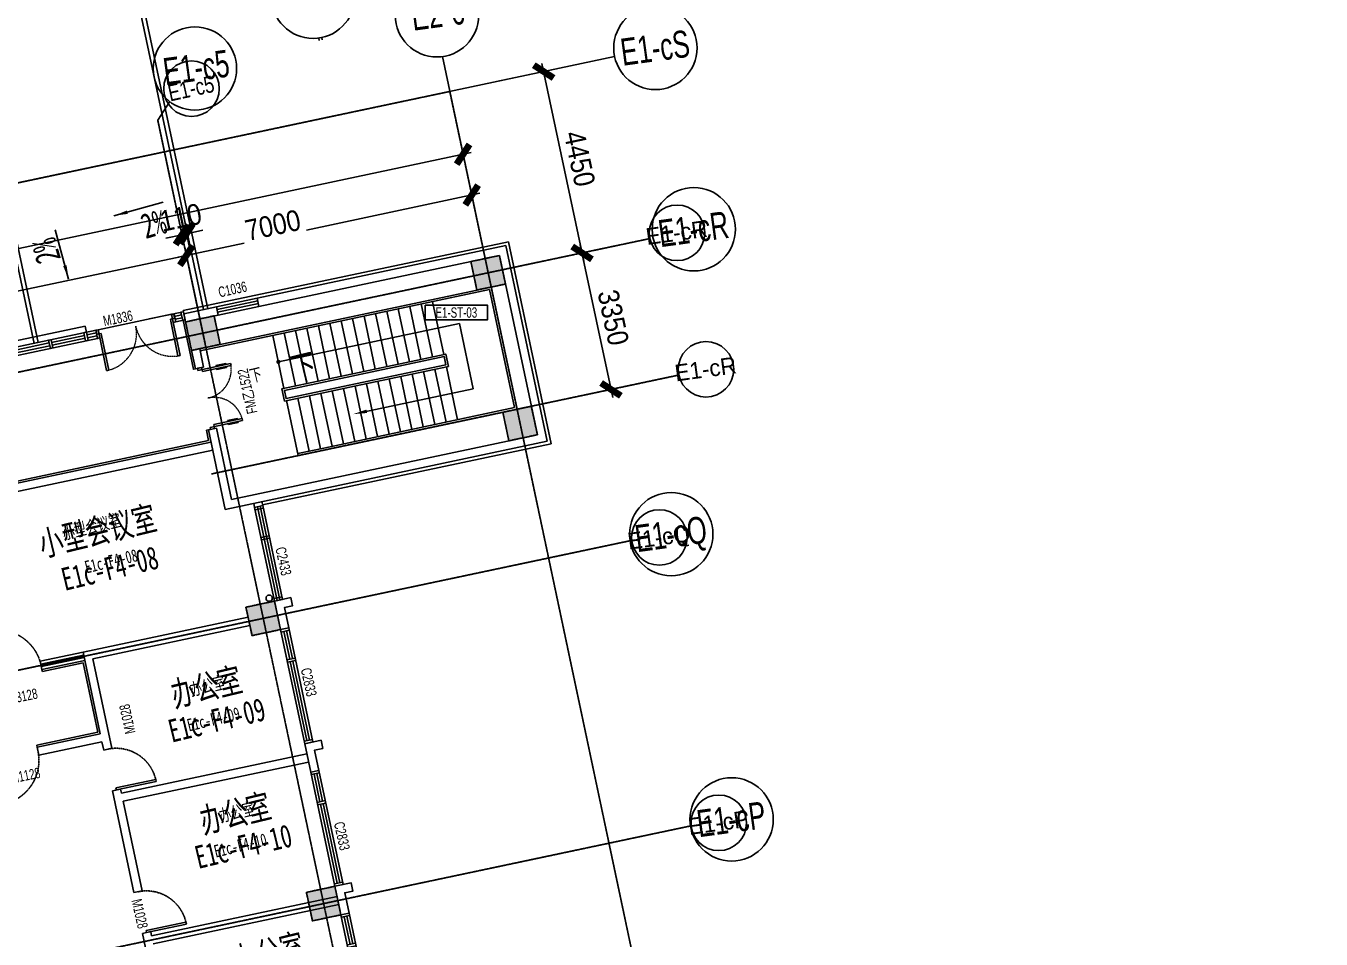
# Model space of a CAD drawing. Header units: millimetres. Extents: x 11669738 to 11859441, y -6222081 to -6069093.
# Drawn here: x 11700966 to 11732052, y -6136416 to -6114489 of the extents above; entities that cross this region are included whole.
import ezdxf
from ezdxf.enums import TextEntityAlignment as Align

# ---------------------------------------------------------------- set-up
doc = ezdxf.new("R2010")
doc.units = ezdxf.units.MM
for name, pattern in [('DASH', [0.35, 0.25, -0.1]), ('E-COLS-F4$0$HIDDEN', [0.375, 0.25, -0.125]), ('E-RG-1F$0$$0$DOTE', [2.42, 2, -0.2, 0.02, -0.2]), ('XRE2$0$HIDDEN', [0.375, 0.25, -0.125])]:
    doc.linetypes.add(name, pattern=pattern)
for name, color, linetype in [('A—墙体', 7, 'Continuous'), ('A—文字索引', 40, 'Continuous'), ('A—楼梯、电梯、栏杆', 50, 'Continuous'), ('A—轴线、尺寸', 1, 'Continuous'), ('A—门窗', 135, 'Continuous'), ('E-COLS-F4$0$0S-COLS-HATCH', 8, 'Continuous'), ('E-COLS-F4$0$0S-COLS-I', 90, 'E-COLS-F4$0$HIDDEN'), ('E1-RI-4F$0$A-ROOF-DRAN', 175, 'Continuous'), ('E1-RI-4F$0$A-SYMB-DOOR', 4, 'Continuous'), ('E1-RI-4F$0$A-SYMB-DOOR1', 4, 'Continuous'), ('E1-RV-4F$0$A-SYMB', 4, 'Continuous'), ('E1-RV-4F$0$A-SYMB-NUMB-T', 4, 'Continuous'), ('I—平面—文字', 40, 'Continuous'), ('I—平面—文字（放大1：100）', 40, 'XRE2$0$HIDDEN'), ('I—平面—装饰面层线', 192, 'Continuous'), ('I—平面—门', 22, 'Continuous'), ('轴线100', 1, 'Continuous')]:
    doc.layers.add(name, color=color, linetype=linetype)
doc.styles.add('ARIAL', font='SIMYOU.TTF', dxfattribs={"width": 0.9})
doc.styles.add('E1-RI-4F$0$ECADI-TXT', font='SIMYOU.TTF')
doc.styles.add('E1-RV-4F$0$ECADI-TXT', font='SIMYOU.TTF')
doc.styles.add('XD2008', font='simhei.ttf', dxfattribs={"width": 0.85})
doc.dimstyles.new('200', dxfattribs={"dimscale": 200, "dimtxt": 2.5, "dimasz": 2, "dimexe": 1, "dimexo": 1, "dimgap": 0.8, "dimtad": 1, "dimdec": 0, "dimdsep": 46, "dimtxsty": 'ARIAL', "dimblk1": 'ARCHTICK', "dimblk2": 'ARCHTICK', "dimsah": 1, "dimcen": -0.9, "dimdle": 1, "dimclrd": 256, "dimclre": 256, "dimclrt": 40, "dimaunit": 1, "dimadec": 0, "dimazin": 0, "dimtfac": 0.35, "dimtdec": 0, "dimtix": 1, "dimtmove": 2, "dimatfit": 3, "dimldrblk": 'ARCHTICK', "dimfxl": 0, "dimtvp": 0.8, "dimtolj": 1, "dimtzin": 0, "dimarcsym": 0})
doc.dimstyles.new('副本 100', dxfattribs={"dimscale": 100, "dimtxt": 2.5, "dimasz": 2, "dimexe": 1, "dimexo": 1, "dimgap": 0.8, "dimtad": 1, "dimdec": 0, "dimdsep": 46, "dimtxsty": 'ARIAL', "dimblk1": 'ARCHTICK', "dimblk2": 'ARCHTICK', "dimsah": 1, "dimcen": -0.9, "dimdle": 1, "dimclrd": 256, "dimclre": 256, "dimclrt": 40, "dimaunit": 1, "dimadec": 0, "dimazin": 0, "dimtfac": 0.35, "dimtdec": 0, "dimtix": 1, "dimtmove": 2, "dimatfit": 3, "dimldrblk": 'ARCHTICK', "dimfxl": 0, "dimtvp": 0.8, "dimtolj": 1, "dimtzin": 0, "dimarcsym": 0})

# ---------------------------------------------------------------- blocks, each defined once
blk = doc.blocks.new('E1-RI-4F$0$ECADI-TAG-DOOR')
blk = doc.blocks.new('E1-RI-4F$0$窗4')
at = {"layer": 'A—门窗'}
for p, q in [((10183925, -8423476), (10183925, -8420676)), ((10183925, -8420676), (10184125, -8420676)), ((10183925, -8420736), (10184125, -8420736)), ((10183992, -8421416), (10183992, -8420736)), ((10184058, -8421416), (10184058, -8420736)), ((10184125, -8423476), (10184125, -8420676)), ((10183925, -8421416), (10184125, -8421416)), ((10183925, -8421476), (10184125, -8421476)), ((10183992, -8423416), (10183992, -8421476)), ((10184058, -8423416), (10184058, -8421476)), ((10183925, -8423416), (10184125, -8423416)), ((10183925, -8423476), (10184125, -8423476))]:
    blk.add_line(p, q, dxfattribs=at)
blk = doc.blocks.new('E-COLS-F4')
at = {"layer": 'E-COLS-F4$0$0S-COLS-HATCH'}
for points in [[(11711646, -6120147), (11712331, -6120002), (11712476, -6120687), (11711791, -6120831)], [(11704798, -6121596), (11705483, -6121451), (11705628, -6122136), (11704943, -6122281)], [(11712413, -6123766), (11713097, -6123621), (11713242, -6124306), (11712558, -6124451)], [(11706248, -6128445), (11706933, -6128300), (11707078, -6128984), (11706393, -6129129)], [(11707698, -6135293), (11708382, -6135148), (11708527, -6135833), (11707843, -6135978)]]:
    blk.add_hatch(color=18, dxfattribs=at).paths.add_polyline_path(points)
at = {"layer": 'A—墙体'}
for points in [[(11711646, -6120147), (11712331, -6120002), (11712476, -6120687), (11711791, -6120831)], [(11704798, -6121596), (11705483, -6121451), (11705628, -6122136), (11704943, -6122281)], [(11712413, -6123766), (11713097, -6123621), (11713242, -6124306), (11712558, -6124451)], [(11706248, -6128445), (11706933, -6128300), (11707078, -6128984), (11706393, -6129129)], [(11707698, -6135293), (11708382, -6135148), (11708527, -6135833), (11707843, -6135978)]]:
    blk.add_lwpolyline(points, close=True, dxfattribs=at)
at = {"layer": 'E-COLS-F4$0$0S-COLS-I'}
for points in [[(11711646, -6120147), (11712331, -6120002), (11712476, -6120687), (11711791, -6120831)], [(11704798, -6121596), (11705483, -6121451), (11705628, -6122136), (11704943, -6122281)], [(11712413, -6123766), (11713097, -6123621), (11713242, -6124306), (11712558, -6124451)], [(11706248, -6128445), (11706933, -6128300), (11707078, -6128984), (11706393, -6129129)], [(11707698, -6135293), (11708382, -6135148), (11708527, -6135833), (11707843, -6135978)]]:
    blk.add_lwpolyline(points, close=True, dxfattribs=at)
blk = doc.blocks.new('E1-RV-4F$0$ECADI-TAG-CODE')
at = {"layer": 'E1-RV-4F$0$A-SYMB-NUMB-T', "color": 1}
blk.add_lwpolyline([(0, 3.5), (15, 3.5), (15, 0), (0, 0)], close=True, dxfattribs=at)
at = {"layer": 'E1-RV-4F$0$A-SYMB-NUMB-T', "style": 'E1-RV-4F$0$ECADI-TXT', "width": 0.7}
blk.add_attdef('CODE', text='', height=2.5, dxfattribs=at).set_placement((7.5, 1.75), align=Align.MIDDLE_CENTER)
blk = doc.blocks.new('_ArchTick')
at = {"color": 0, "linetype": 'ByBlock', "const_width": 0.4}
blk.add_lwpolyline([(-0.5, -0.5), (0.5, 0.5)], dxfattribs=at)
blk = doc.blocks.new('*D296')
at = {"layer": 'A—轴线、尺寸', "linetype": 'ByBlock', "lineweight": -2}
for p, q in [((11683871, -6123412), (11711655, -6117531)), ((11712510, -6122538), (11711418, -6117376)), ((11685117, -6128337), (11684025, -6123175))]:
    blk.add_line(p, q, dxfattribs=at)
at = {"layer": 'Defpoints', "color": 0, "linetype": 'ByBlock'}
for p in [(11711459, -6117572), (11712552, -6122734), (11685159, -6128533)]:
    blk.add_point(p, dxfattribs=at)
at = {"layer": 'A—轴线、尺寸', "linetype": 'ByBlock', "lineweight": -2, "yscale": 400, "zscale": 400}
for p, xscale, rotation in [((11711459, -6117572), 400.0000000000001, 11.95264847551483), ((11684066, -6123371), 400, 191.9526484755148)]:
    blk.add_blockref('_ArchTick', p, dxfattribs=dict(at, xscale=xscale, rotation=rotation))
at = {"layer": 'A—轴线、尺寸', "color": 40, "linetype": 'ByBlock', "insert": (11697678, -6120070), "char_height": 500, "attachment_point": 5, "rotation": 11.9526, "style": 'ARIAL'}
blk.add_mtext('\\A1;28000', dxfattribs=at)
blk = doc.blocks.new('*D174')
at = {"layer": 'A—轴线、尺寸', "linetype": 'ByBlock', "lineweight": -2}
for p, q in [((11684915, -6126163), (11678672, -6127485)), ((11678826, -6127248), (11697082, -6213487)), ((11703088, -6212011), (11696845, -6213332))]:
    blk.add_line(p, q, dxfattribs=at)
at = {"layer": 'Defpoints', "color": 0, "linetype": 'ByBlock'}
for p in [(11685111, -6126122), (11703284, -6211969), (11697041, -6213291)]:
    blk.add_point(p, dxfattribs=at)
at = {"layer": 'A—轴线、尺寸', "linetype": 'ByBlock', "lineweight": -2, "xscale": 400.0000000000001, "yscale": 400, "zscale": 400}
for p, rotation in [((11678867, -6127443), 101.9526484555738), ((11697041, -6213291), 281.9526484555738)]:
    blk.add_blockref('_ArchTick', p, dxfattribs=dict(at, rotation=rotation))
at = {"layer": 'A—轴线、尺寸', "color": 40, "linetype": 'ByBlock', "insert": (11688355, -6170282), "char_height": 500, "attachment_point": 5, "rotation": 281.9526, "style": 'ARIAL'}
blk.add_mtext('\\A1;87750', dxfattribs=at)
blk = doc.blocks.new('*D280')
at = {"layer": 'A—轴线、尺寸', "linetype": 'ByBlock', "lineweight": -2}
for p, q in [((11713352, -6115390), (11714356, -6120135)), ((11712257, -6115826), (11713589, -6115545)), ((11713179, -6120180), (11714511, -6119898))]:
    blk.add_line(p, q, dxfattribs=at)
at = {"layer": 'Defpoints', "color": 0, "linetype": 'ByBlock'}
for p in [(11712062, -6115868), (11714315, -6119940), (11712983, -6120221)]:
    blk.add_point(p, dxfattribs=at)
at = {"layer": 'A—轴线、尺寸', "linetype": 'ByBlock', "lineweight": -2, "yscale": 400, "zscale": 400}
for p, xscale, rotation in [((11713393, -6115586), 400, 101.9526484754648), ((11714315, -6119940), 399.9999999999999, 281.9526484754649)]:
    blk.add_blockref('_ArchTick', p, dxfattribs=dict(at, xscale=xscale, rotation=rotation))
at = {"layer": 'A—轴线、尺寸', "color": 40, "linetype": 'ByBlock', "insert": (11714255, -6117678), "char_height": 500, "attachment_point": 5, "rotation": 281.9526, "style": 'ARIAL'}
blk.add_mtext('\\A1;4450', dxfattribs=at)
blk = doc.blocks.new('*D284')
at = {"layer": 'A—轴线、尺寸', "linetype": 'ByBlock', "lineweight": -2}
for p, q in [((11705265, -6122112), (11704777, -6119805)), ((11694350, -6122216), (11705014, -6119959)), ((11694862, -6123671), (11694504, -6121979))]:
    blk.add_line(p, q, dxfattribs=at)
at = {"layer": 'Defpoints', "color": 0, "linetype": 'ByBlock'}
for p in [(11704818, -6120000), (11705307, -6122308), (11694904, -6123867)]:
    blk.add_point(p, dxfattribs=at)
at = {"layer": 'A—轴线、尺寸', "linetype": 'ByBlock', "lineweight": -2, "yscale": 400, "zscale": 400}
for p, xscale, rotation in [((11704818, -6120000), 400, 11.95264845949266), ((11694546, -6122175), 399.9999999999999, 191.9526484594927)]:
    blk.add_blockref('_ArchTick', p, dxfattribs=dict(at, xscale=xscale, rotation=rotation))
at = {"layer": 'A—轴线、尺寸', "color": 40, "linetype": 'ByBlock', "insert": (11699597, -6120686), "char_height": 500, "attachment_point": 5, "rotation": 11.9526, "style": 'ARIAL'}
blk.add_mtext('\\A1;10500', dxfattribs=at)
blk = doc.blocks.new('*D285')
at = {"layer": 'A—轴线、尺寸', "linetype": 'ByBlock', "lineweight": -2}
for p, q in [((11711862, -6118509), (11707698, -6119391)), ((11712014, -6120192), (11711625, -6118355)), ((11704622, -6120042), (11706203, -6119707)), ((11705182, -6121718), (11704777, -6119805))]:
    blk.add_line(p, q, dxfattribs=at)
at = {"layer": 'Defpoints', "color": 0, "linetype": 'ByBlock'}
for p in [(11711666, -6118550), (11712055, -6120387), (11705223, -6121913)]:
    blk.add_point(p, dxfattribs=at)
at = {"layer": 'A—轴线、尺寸', "linetype": 'ByBlock', "lineweight": -2, "yscale": 400, "zscale": 400}
for p, xscale, rotation in [((11711666, -6118550), 400, 11.95264845949266), ((11704818, -6120000), 399.9999999999999, 191.9526484594927)]:
    blk.add_blockref('_ArchTick', p, dxfattribs=dict(at, xscale=xscale, rotation=rotation))
at = {"layer": 'A—轴线、尺寸', "color": 40, "linetype": 'ByBlock', "insert": (11706893, -6119276), "char_height": 500, "attachment_point": 5, "rotation": 11.9526, "style": 'ARIAL'}
blk.add_mtext('\\A1;7000', dxfattribs=at)
blk = doc.blocks.new('*D287')
at = {"layer": 'A—轴线、尺寸', "linetype": 'ByBlock', "lineweight": -2}
for p, q in [((11704713, -6119502), (11704321, -6119585)), ((11704782, -6119832), (11704671, -6119306)), ((11704713, -6119502), (11704820, -6119479)), ((11704890, -6119809), (11704779, -6119284)), ((11704820, -6119479), (11705212, -6119396))]:
    blk.add_line(p, q, dxfattribs=at)
at = {"layer": 'Defpoints', "color": 0, "linetype": 'ByBlock'}
for p in [(11704820, -6119479), (11704824, -6120028), (11704931, -6120005)]:
    blk.add_point(p, dxfattribs=at)
at = {"layer": 'A—轴线、尺寸', "linetype": 'ByBlock', "lineweight": -2, "yscale": 400, "zscale": 400}
for p, xscale, rotation in [((11704713, -6119502), 400, 11.95264845949263), ((11704820, -6119479), 399.9999999999999, 191.9526484594927)]:
    blk.add_blockref('_ArchTick', p, dxfattribs=dict(at, xscale=xscale, rotation=rotation))
at = {"layer": 'A—轴线、尺寸', "color": 40, "linetype": 'ByBlock', "insert": (11704681, -6119090), "char_height": 500, "attachment_point": 5, "rotation": 11.9526, "style": 'ARIAL'}
blk.add_mtext('\\A1;110', dxfattribs=at)
blk = doc.blocks.new('*D169')
at = {"layer": 'A—轴线、尺寸', "linetype": 'ByBlock', "lineweight": -2}
for p, q in [((11714273, -6119744), (11715050, -6123413)), ((11713179, -6120180), (11714511, -6119898)), ((11713873, -6123457), (11715204, -6123175))]:
    blk.add_line(p, q, dxfattribs=at)
at = {"layer": 'Defpoints', "color": 0, "linetype": 'ByBlock'}
for p in [(11712983, -6120221), (11715009, -6123217), (11713677, -6123499)]:
    blk.add_point(p, dxfattribs=at)
at = {"layer": 'A—轴线、尺寸', "linetype": 'ByBlock', "lineweight": -2, "xscale": 399.9999999999999, "yscale": 400, "zscale": 400}
for p, rotation in [((11714315, -6119940), 101.9526484754591), ((11715009, -6123217), 281.9526484754592)]:
    blk.add_blockref('_ArchTick', p, dxfattribs=dict(at, rotation=rotation))
at = {"layer": 'A—轴线、尺寸', "color": 40, "linetype": 'ByBlock', "insert": (11715063, -6121493), "char_height": 500, "attachment_point": 5, "rotation": 281.9526, "style": 'ARIAL'}
blk.add_mtext('\\A1;3350', dxfattribs=at)
blk = doc.blocks.new('*D170')
at = {"layer": 'A—轴线、尺寸', "linetype": 'ByBlock', "lineweight": -2}
blk.add_line((11680262, -6112194), (11675664, -6112827), dxfattribs=at)
blk.add_arc((11710508, -6108023), 34973, 187.8508, 191.9526, dxfattribs=at)
at = {"layer": 'Defpoints', "color": 0, "linetype": 'ByBlock'}
for p in [(11707696, -6108411), (11706163, -6108943), (11680460, -6112166), (11675986, -6113625), (11674819, -6115578)]:
    blk.add_point(p, dxfattribs=at)
at = {"layer": 'A—轴线、尺寸', "linetype": 'ByBlock', "lineweight": -2, "yscale": 400, "zscale": 400}
for p, xscale, rotation in [((11675863, -6112800), 400.0000000000001, 97.85083486028405), ((11676293, -6115266), 400, 281.9526484755137)]:
    blk.add_blockref('_ArchTick', p, dxfattribs=dict(at, xscale=xscale, rotation=rotation))
at = {"layer": 'A—轴线、尺寸', "color": 40, "linetype": 'ByBlock', "insert": (11676460, -6113966), "char_height": 500, "attachment_point": 5, "rotation": 279.9017, "style": 'ARIAL'}
blk.add_mtext('\\A1;4°', dxfattribs=at)
blk = doc.blocks.new('*D342')
at = {"layer": 'Defpoints', "color": 0, "linetype": 'ByBlock'}
for p in [(11707141, -6108525), (11705607, -6109057), (11679691, -6112277), (11676979, -6113464), (11675012, -6115533)]:
    blk.add_point(p, dxfattribs=at)
at = {"layer": '轴线100', "linetype": 'ByBlock', "lineweight": -2}
blk.add_line((11679592, -6112290), (11676761, -6112677), dxfattribs=at)
blk.add_arc((11709907, -6108146), 33355, 187.7833, 191.9526, dxfattribs=at)
at = {"layer": '轴线100', "linetype": 'ByBlock', "lineweight": -2, "xscale": 200, "yscale": 200, "zscale": 200}
for p, rotation in [((11676860, -6112664), 97.78334124777794), ((11677276, -6115054), 281.9526484755114)]:
    blk.add_blockref('_ArchTick', p, dxfattribs=dict(at, rotation=rotation))
at = {"layer": '轴线100', "color": 40, "linetype": 'ByBlock', "insert": (11677248, -6113828), "char_height": 250, "attachment_point": 5, "rotation": 279.868, "style": 'ARIAL'}
blk.add_mtext('\\A1;4°', dxfattribs=at)
blk = doc.blocks.new('*D348')
at = {"layer": 'Defpoints', "color": 0, "linetype": 'ByBlock'}
for p in [(11685111, -6126122), (11703284, -6211969), (11696925, -6213316)]:
    blk.add_point(p, dxfattribs=at)
at = {"layer": '轴线100', "linetype": 'ByBlock', "lineweight": -2}
for p, q in [((11685013, -6126143), (11678654, -6127489)), ((11678731, -6127370), (11696946, -6213413)), ((11703186, -6211990), (11696827, -6213336))]:
    blk.add_line(p, q, dxfattribs=at)
at = {"layer": '轴线100', "linetype": 'ByBlock', "lineweight": -2, "xscale": 200, "yscale": 200, "zscale": 200}
for p, rotation in [((11678751, -6127468), 101.9526484590923), ((11696925, -6213316), 281.9526484590923)]:
    blk.add_blockref('_ArchTick', p, dxfattribs=dict(at, rotation=rotation))
at = {"layer": '轴线100', "color": 40, "linetype": 'ByBlock', "insert": (11688063, -6170344), "char_height": 300, "attachment_point": 5, "rotation": 281.9526, "style": 'ARIAL'}
blk.add_mtext('\\A1;87750', dxfattribs=at)

msp = doc.modelspace()

# ---------------------------------------------------------------- linework, layer by layer
for p, q in [((11705183.6, -6122690.4), (11705085.7, -6122711)), ((11705493.4, -6124158), (11705395.6, -6124178.7))]:
    msp.add_line(p, q)
at = {"layer": 'A—墙体'}
for p, q in [((11712485.5, -6119764.6), (11706517.7, -6121027.9)), ((11712485.5, -6119764.6), (11706517.7, -6121027.9)), ((11713479.6, -6124460.5), (11712485.5, -6119764.6)), ((11713479.6, -6124460.5), (11712485.5, -6119764.6)), ((11712331.2, -6120001.7), (11706559.1, -6121223.6)), ((11712331.2, -6120001.7), (11706559.1, -6121223.6)), ((11713242.5, -6124306.3), (11712331.2, -6120001.7)), ((11713242.5, -6124306.3), (11712331.2, -6120001.7)), ((11706517.7, -6121027.9), (11706559.1, -6121223.6)), ((11706517.7, -6121027.9), (11706559.1, -6121223.6)), ((11705539.4, -6121235), (11704756.7, -6121400.7)), ((11705539.4, -6121235), (11704756.7, -6121400.7)), ((11705539.4, -6121235), (11705580.8, -6121430.7)), ((11705539.4, -6121235), (11705580.8, -6121430.7)), ((11704798.2, -6121596.4), (11704756.7, -6121400.7)), ((11704798.2, -6121596.4), (11704756.7, -6121400.7)), ((11705580.8, -6121430.7), (11704798.2, -6121596.4)), ((11705580.8, -6121430.7), (11704798.2, -6121596.4)), ((11705138.4, -6122239.9), (11705231.6, -6122680.1)), ((11705138.4, -6122239.9), (11705231.6, -6122680.1)), ((11705542.3, -6124147.6), (11705904.7, -6125859.7)), ((11705542.3, -6124147.6), (11705904.7, -6125859.7)), ((11713242.5, -6124306.3), (11705904.7, -6125859.7)), ((11713242.5, -6124306.3), (11705904.7, -6125859.7)), ((11698169.7, -6126015), (11705408.3, -6124482.6)), ((11698406.7, -6126169.2), (11705449.8, -6124678.2)), ((11706456.6, -6126049.7), (11706435.8, -6125951.7)), ((11706456.6, -6126049.7), (11706652.2, -6126008.3)), ((11706652.2, -6126008.3), (11706631.5, -6125910.3)), ((11706932.9, -6128299.8), (11707128.6, -6128258.4)), ((11706299.7, -6128689.2), (11702337, -6129528.1)), ((11706341.1, -6128884.9), (11702574.1, -6129682.3)), ((11702337, -6129528.1), (11702751.2, -6131484.7)), ((11702574.1, -6129682.3), (11702926.1, -6131345.4)), ((11701235.4, -6131805.6), (11702751.2, -6131484.7)), ((11703029.7, -6131834.6), (11702926.1, -6131345.4)), ((11701235.4, -6131805.6), (11701276.8, -6132001.3)), ((11701276.8, -6132001.3), (11702792.6, -6131680.4)), ((11702792.6, -6131680.4), (11702834, -6131876)), ((11703029.7, -6131834.6), (11702834, -6131876)), ((11707709.5, -6131968.3), (11703257.5, -6132910.8)), ((11707750.9, -6132164), (11703298.9, -6133106.4)), ((11703236.8, -6132812.9), (11703041.1, -6132854.3)), ((11703041.1, -6132854.3), (11703558.9, -6135300.1)), ((11703257.5, -6132910.8), (11703236.8, -6132812.9)), ((11703754.6, -6135258.7), (11703298.9, -6133106.4)), ((11703754.6, -6135258.7), (11703558.9, -6135300.1)), ((11708434.3, -6135392.4), (11703982.4, -6136334.9)), ((11708475.8, -6135588.1), (11704023.8, -6136530.5)), ((11703766, -6136278.5), (11703961.7, -6136237)), ((11703766, -6136278.5), (11704283.8, -6138724.3)), ((11703982.4, -6136334.9), (11703961.7, -6136237))]:
    msp.add_line(p, q, dxfattribs=at)
for points in [[(11704943.1, -6122281.2), (11705036.3, -6122721.5), (11705231.6, -6122680.1)], [(11704943.1, -6122281.2), (11705036.3, -6122721.5), (11705231.6, -6122680.1)], [(11705542.3, -6124147.6), (11705346.7, -6124189), (11705750.3, -6126096.8), (11713479.6, -6124460.5)], [(11705542.3, -6124147.6), (11705346.7, -6124189), (11705750.3, -6126096.8), (11713479.6, -6124460.5)], [(11706932.9, -6128299.8), (11707324.2, -6128217), (11707365.6, -6128412.6), (11707170, -6128454), (11707273.5, -6128943.2), (11707077.9, -6128984.6), (11706932.9, -6128299.8)], [(11707657.8, -6131723.9), (11708049.1, -6131641.1), (11708090.5, -6131836.7), (11707894.8, -6131878.2), (11707998.4, -6132367.3), (11707802.7, -6132408.7), (11707657.8, -6131723.9)], [(11708382.6, -6135148), (11708773.9, -6135065.2), (11708815.4, -6135260.9), (11708619.7, -6135302.3), (11708723.2, -6135791.4), (11708527.6, -6135832.9), (11708382.6, -6135148)]]:
    msp.add_lwpolyline(points, dxfattribs=at)
at = {"layer": 'A—楼梯、电梯、栏杆', "color": 2}
for p, q in [((11702623.2, -6108981.2), (11705231.1, -6121300.2)), ((11702723.6, -6108967.5), (11705329.9, -6121279.4)), ((11701160.8, -6122110.8), (11698500.6, -6109544.7)), ((11701258.6, -6122090.1), (11698600, -6109531.1)), ((11712133.8, -6120759), (11712755.1, -6123694)), ((11707501.7, -6124806.1), (11713097.5, -6123621.5))]:
    msp.add_line(p, q, dxfattribs=at)
at = {"layer": 'A—楼梯、电梯、栏杆'}
for p, q in [((11705138.4, -6122239.9), (11712476.2, -6120686.5)), ((11705148.8, -6122288.8), (11712095.2, -6120818.3)), ((11712095.2, -6120818.3), (11712695.8, -6123655.4)), ((11712133.8, -6120759), (11712755.1, -6123694)), ((11709899.2, -6122611.9), (11709630, -6121340.1)), ((11710173.2, -6122554), (11709903.9, -6121282.1)), ((11710447.1, -6122496), (11710177.9, -6121224.2)), ((11710721, -6122438), (11710451.8, -6121166.2)), ((11710995, -6122380), (11710725.7, -6121108.2)), ((11708529.6, -6122901.9), (11708260.4, -6121630.1)), ((11708803.5, -6122843.9), (11708534.3, -6121572.1)), ((11709077.4, -6122785.9), (11708808.2, -6121514.1)), ((11709351.4, -6122727.9), (11709082.1, -6121456.1)), ((11709625.3, -6122669.9), (11709356.1, -6121398.1)), ((11707159.9, -6123191.8), (11706890.7, -6121920)), ((11707433.9, -6123133.8), (11707164.6, -6121862)), ((11707707.8, -6123075.9), (11707438.6, -6121804)), ((11707981.7, -6123017.9), (11707712.5, -6121746.1)), ((11708255.7, -6122959.9), (11707986.4, -6121688.1)), ((11711005.3, -6122428.9), (11711046.7, -6122624.6)), ((11710230.6, -6124177.3), (11709961.4, -6122905.4)), ((11710504.5, -6124119.3), (11710235.3, -6122847.5)), ((11710778.5, -6124061.3), (11710509.2, -6122789.5)), ((11711052.4, -6124003.3), (11710783.2, -6122731.5)), ((11711326.3, -6123945.3), (11711057.1, -6122673.5)), ((11708861, -6124467.2), (11708591.7, -6123195.4)), ((11709134.9, -6124409.2), (11708865.6, -6123137.4)), ((11709408.8, -6124351.2), (11709139.6, -6123079.4)), ((11709682.7, -6124293.2), (11709413.5, -6123021.4)), ((11709956.7, -6124235.2), (11709687.4, -6122963.4)), ((11707170.3, -6123240.8), (11707211.7, -6123436.4)), ((11707501.7, -6124806.1), (11707222.1, -6123485.3)), ((11707765.2, -6124699.2), (11707496, -6123427.3)), ((11708039.2, -6124641.2), (11707769.9, -6123369.4)), ((11708313.1, -6124583.2), (11708043.9, -6123311.4)), ((11708587, -6124525.2), (11708317.8, -6123253.4)), ((11707501.7, -6124806.1), (11713097.5, -6123621.5)), ((11708113.5, -6124625.4), (11712695.8, -6123655.4)), ((11707491.3, -6124757.1), (11708113.5, -6124625.4))]:
    msp.add_line(p, q, dxfattribs=at)
at = {"layer": 'A—楼梯、电梯、栏杆', "color": 2, "extrusion": (-5.10153e-08, -7.72383e-08, -1)}
msp.add_line((11711369.1, -6121636.4, 0), (11707025.3, -6122555.9), dxfattribs=at)
at = {"layer": 'A—楼梯、电梯、栏杆', "color": 2, "extrusion": (-5.10153e-08, -7.72381e-08, -1)}
msp.add_line((11711369.1, -6121636.4, 0), (11711700.4, -6123201.7, 0), dxfattribs=at)
at = {"layer": 'A—楼梯、电梯、栏杆', "color": 2, "extrusion": (-3.83878e-08, -1.36888e-07, -1)}
msp.add_line((11709049.4, -6123762.9, 0), (11711700.4, -6123201.7, 0), dxfattribs=at)
at = {"layer": 'A—楼梯、电梯、栏杆', "color": 2, "extrusion": (-5.10153e-08, -7.72383e-08, -1), "const_width": 50, "elevation": -0.1}
msp.add_lwpolyline([(-11707049.8, -6122550.8, -1), (-11707000.9, -6122561.1, -1)], format="xyb", close=True, dxfattribs=at)
msp.add_lwpolyline([(-11707049.8, -6122550.8, -1), (-11707000.9, -6122561.1, -1)], format="xyb", close=True, dxfattribs=at)
at = {"layer": 'A—楼梯、电梯、栏杆'}
for points in [[(11708855.3, -6123139.6), (11707173.2, -6123495.7), (11707111, -6123202.2), (11711043.9, -6122369.6), (11711106, -6122663.1), (11708855.3, -6123139.6)], [(11708875, -6123084.3), (11707211.7, -6123436.4), (11707170.3, -6123240.8), (11711005.3, -6122428.9), (11711046.7, -6122624.6), (11708875, -6123084.3)]]:
    msp.add_lwpolyline(points, dxfattribs=at)
at = {"layer": 'A—楼梯、电梯、栏杆', "color": 2, "extrusion": (-6.18395e-22, 4.27679e-22, -1)}
msp.add_solid([(-11709139.2, -6123700.9, 0), (-11709156.6, -6123783.2, 0), (-11708818.5, -6123811.8, 0)], dxfattribs=at)
at = {"layer": 'A—轴线、尺寸', "linetype": 'ByBlock'}
for p, q in [((11707995.8, -6114780, 0), (11708003.9, -6114838.7, 0)), ((11708072, -6114766.6, 0), (11708080.1, -6114825.5, 0)), ((11715096.7, -6115225.4, 0), (11676659.8, -6123362.2, 0)), ((11722209.3, -6168354.2, 0), (11710962.7, -6115227, 0)), ((11705213.1, -6121866.3, 0), (11704131.2, -6116756.1, 0)), ((11715942.7, -6119594.9, 0), (11677576.4, -6127716.8, 0)), ((11714711.7, -6123279.7, 0), (11705417.7, -6125247.2, 0)), ((11715467.6, -6126850.6, 0), (11679018.1, -6134566.7, 0)), ((11716917.4, -6133698.8, 0), (11680459.9, -6141416.6, 0))]:
    msp.add_line(p, q, dxfattribs=at)
at = {"layer": 'A—轴线、尺寸', "linetype": 'ByBlock', "elevation": 0}
msp.add_lwpolyline([(11704423.3, -6118135.8), (11704131.2, -6116756.1), (11704416.9, -6116307.5)], dxfattribs=at)
at = {"layer": 'A—轴线、尺寸', "linetype": 'ByBlock'}
for centre in [(11707860.3, -6113789.2, 0), (11710831.8, -6114235.6, 0), (11716075, -6115018.3, 0), (11705022.5, -6115511.6, 0), (11716996.6, -6119371.8, 0), (11716455.2, -6126693.5, 0), (11717905, -6133541.8, 0)]:
    msp.add_circle(centre, 1000, dxfattribs=at)
at = {"layer": 'A—门窗'}
for p, q in [((11704740.1, -6121322.6), (11712547.1, -6119669.9)), ((11712547.1, -6119669.9), (11713574.3, -6124522.3)), ((11705539.4, -6121235), (11706517.7, -6121027.9)), ((11705539.4, -6121235), (11706517.7, -6121027.9)), ((11703923.9, -6121526), (11704746.1, -6121352)), ((11704787.5, -6121547.6), (11704746.1, -6121352)), ((11705553.2, -6121300.3), (11706531.5, -6121093.1)), ((11705553.2, -6121300.3), (11706531.5, -6121093.1)), ((11705567, -6121365.5), (11706545.3, -6121158.3)), ((11705567, -6121365.5), (11706545.3, -6121158.3)), ((11705580.8, -6121430.7), (11706559.1, -6121223.6)), ((11705580.8, -6121430.7), (11706559.1, -6121223.6)), ((11704535.1, -6121464.8), (11704701.4, -6121429.6)), ((11704548.9, -6121530), (11704715.2, -6121494.8)), ((11704562.7, -6121595.2), (11704787.5, -6121547.6)), ((11682752.2, -6125854.6), (11702386.8, -6121698.1)), ((11695354.6, -6123340.1), (11702651.9, -6121795.3)), ((11695396, -6123535.7), (11702684.3, -6121992.9)), ((11701584.3, -6122089.4), (11702373, -6121922.5)), ((11701598.1, -6122154.7), (11702386.8, -6121987.7)), ((11702418.8, -6121849.1), (11702386.8, -6121698.1)), ((11702431.7, -6121910), (11702656.7, -6121862.4)), ((11702445.5, -6121975.3), (11702670.5, -6121927.6)), ((11699834.3, -6122459.9), (11701525.6, -6122101.9)), ((11699848.1, -6122525.1), (11701539.4, -6122167.1)), ((11706648.6, -6125988.5), (11713574.3, -6124522.3)), ((11707063.3, -6128272.2), (11706587, -6126022.1)), ((11707128.6, -6128258.4), (11706652.2, -6126008.3)), ((11706932.9, -6128299.8), (11706456.6, -6126049.7)), ((11706469.4, -6126108.3), (11706665.1, -6126066.7)), ((11706998.1, -6128286), (11706521.8, -6126035.9)), ((11706610.6, -6126773.5), (11706806.3, -6126731.9)), ((11706623.1, -6126832.2), (11706818.7, -6126790.6)), ((11706920.8, -6128241), (11707116.5, -6128199.6)), ((11701310.1, -6129745.4), (11702337, -6129528.1)), ((11701351.6, -6129941.1), (11701310.1, -6129745.4)), ((11701324.6, -6129813.9), (11702351.5, -6129596.5)), ((11701337.1, -6129872.6), (11702363.9, -6129655.2)), ((11701351.6, -6129941.1), (11702378.4, -6129723.7))]:
    msp.add_line(p, q, dxfattribs=at)
at = {"layer": 'A—门窗', "extrusion": (0, 0, -1)}
for p, q in [((11704707.2, -6121360.2), (11704687.6, -6121364.4)), ((11704687.6, -6121364.4), (11704729, -6121560)), ((11704746.3, -6121351.9), (11704707.2, -6121360.2)), ((11704787.7, -6121547.6), (11704746.3, -6121351.9)), ((11704482.1, -6121407.9), (11704462.6, -6121412)), ((11704462.6, -6121412), (11704504, -6121607.7)), ((11704521.3, -6121399.6), (11704482.1, -6121407.9)), ((11704504.8, -6121607.5), (11704523.6, -6121603.5)), ((11704562.7, -6121595.2), (11704521.3, -6121399.6)), ((11704523.6, -6121603.5), (11704562.7, -6121595.2)), ((11704729.8, -6121559.8), (11704748.6, -6121555.9)), ((11704748.6, -6121555.9), (11704787.7, -6121547.6)), ((11702378.8, -6121853.3), (11702359.2, -6121857.4)), ((11702359.2, -6121857.4), (11702400.6, -6122053.1)), ((11702417.9, -6121845), (11702378.8, -6121853.3)), ((11702459.3, -6122040.6), (11702417.9, -6121845)), ((11702662.5, -6121793.1), (11702642.9, -6121797.2)), ((11702642.9, -6121797.2), (11702684.3, -6121992.9)), ((11702701.6, -6121784.8), (11702662.5, -6121793.1)), ((11702685.1, -6121992.7), (11702703.9, -6121988.7)), ((11702743, -6121980.4), (11702701.6, -6121784.8)), ((11702703.9, -6121988.7), (11702743, -6121980.4)), ((11701531.3, -6122032.6), (11701511.8, -6122036.7)), ((11701511.8, -6122036.7), (11701553.2, -6122232.4)), ((11701570.5, -6122024.3), (11701531.3, -6122032.6)), ((11701554, -6122232.2), (11701572.8, -6122228.2)), ((11701611.9, -6122220), (11701570.5, -6122024.3)), ((11701572.8, -6122228.2), (11701611.9, -6122220)), ((11702401.4, -6122052.9), (11702420.2, -6122048.9)), ((11702420.2, -6122048.9), (11702459.3, -6122040.6))]:
    msp.add_line(p, q, dxfattribs=at)
at = {"layer": 'A—门窗'}
msp.add_lwpolyline([(11704740.1, -6121322.6), (11704746.3, -6121351.9)], dxfattribs=at)
at = {"layer": 'E1-RI-4F$0$A-ROOF-DRAN'}
msp.add_circle((11706804, -6128230.6), 75, dxfattribs=at)
at = {"layer": 'I—平面—文字', "linetype": 'ByBlock'}
for p, q in [((11703079.8, -6119046.6), (11704264.3, -6118724.9)), ((11701991, -6120566.5), (11701669.3, -6119381.9))]:
    msp.add_line(p, q, dxfattribs=at)
at = {"layer": 'I—平面—文字', "linetype": 'ByBlock', "extrusion": (0, 0, -1)}
for points in [[(-11703412.2, -6119002), (-11703390.7, -6118920.6), (-11703076, -6119047.6)], [(-11701861.4, -6120257.1), (-11701942.4, -6120234.6), (-11701992.1, -6120570.3)]]:
    msp.add_solid(points, dxfattribs=at)
at = {"layer": 'I—平面—装饰面层线'}
for p, q in [((11698110.4, -6125976.4), (11705349.6, -6124443.9)), ((11701361.9, -6129990), (11702339.8, -6129783)), ((11702339.8, -6129783), (11702691.9, -6131446.1)), ((11701225, -6131756.7), (11702691.9, -6131446.1))]:
    msp.add_line(p, q, dxfattribs=at)
for points in [[(11704739.4, -6121557.8), (11704987.9, -6122731.7), (11705036.8, -6122721.3)], [(11705297.8, -6124199.3), (11705346.7, -6124189)], [(11705297.8, -6124199.3), (11705349.6, -6124443.9)], [(11701351.6, -6129941.1), (11701361.9, -6129990)], [(11701225, -6131756.7), (11701235.4, -6131805.6)]]:
    msp.add_lwpolyline(points, dxfattribs=at)
at = {"layer": 'I—平面—门'}
for p, q in [((11704462.6, -6121412), (11702701.6, -6121784.8)), ((11704435.4, -6121532), (11704485.2, -6121521.8)), ((11704444.9, -6121578.2), (11704435.4, -6121532)), ((11704616.7, -6122413.6), (11704444.9, -6121578.2)), ((11704514.5, -6121412), (11704464.7, -6121422.3)), ((11704464.7, -6121422.3), (11704485.2, -6121521.8)), ((11704485.2, -6121521.8), (11704534.9, -6121511.5)), ((11704485.2, -6121521.8), (11704494.6, -6121567.8)), ((11704494.6, -6121567.8), (11704666.4, -6122403.3)), ((11704514.5, -6121412), (11704534.9, -6121511.5)), ((11702701.6, -6121784.8), (11702651.8, -6121795)), ((11702672.3, -6121894.5), (11702651.8, -6121795)), ((11702672.3, -6121894.5), (11702722.1, -6121884.3)), ((11702722.1, -6121884.3), (11702701.6, -6121784.8)), ((11702771.8, -6121874.1), (11702722.1, -6121884.3)), ((11702722.1, -6121884.3), (11702732.2, -6121933.8)), ((11702732.2, -6121933.8), (11702903.3, -6122765.9)), ((11702782, -6121923.5), (11702771.8, -6121874.1)), ((11702953.1, -6122755.6), (11702782, -6121923.5)), ((11704666.4, -6122403.3), (11704616.7, -6122413.6)), ((11705878.8, -6122594.7), (11705096, -6122759.9)), ((11705764, -6122593.3), (11705526.8, -6122643.4)), ((11705764, -6122593.3), (11705769.2, -6122617.8)), ((11705878.8, -6122594.7), (11705889.1, -6122643.6)), ((11702903.3, -6122765.9), (11702953.1, -6122755.6)), ((11705085.7, -6122711), (11705096, -6122759.9)), ((11705183.6, -6122690.4), (11705204.2, -6122788.2)), ((11705889.1, -6122643.6), (11705204.2, -6122788.2)), ((11705526.8, -6122643.4), (11705532, -6122667.9)), ((11705547.5, -6122741.3), (11705542.3, -6122716.8)), ((11705784.7, -6122691.2), (11705547.5, -6122741.3)), ((11705784.7, -6122691.2), (11705779.5, -6122666.7)), ((11706168, -6123964.5), (11705385.3, -6124129.7)), ((11705395.6, -6124178.7), (11705385.3, -6124129.7)), ((11706157.7, -6123915.5), (11705472.8, -6124060.2)), ((11705493.4, -6124158), (11705472.8, -6124060.2)), ((11706042.9, -6123914.2), (11705805.7, -6123964.3)), ((11705805.7, -6123964.3), (11705810.9, -6123988.8)), ((11705826.3, -6124062.2), (11705821.2, -6124037.7)), ((11706063.6, -6124012.1), (11705826.3, -6124062.2)), ((11706042.9, -6123914.2), (11706048.1, -6123938.7)), ((11706063.6, -6124012.1), (11706058.4, -6123987.6)), ((11706168, -6123964.5), (11706157.7, -6123915.5)), ((11703128.6, -6132784.7), (11704082.5, -6132582.8)), ((11703139, -6132833.6), (11703128.6, -6132784.7)), ((11703139, -6132833.6), (11704092.8, -6132631.7)), ((11704082.5, -6132582.8), (11704092.8, -6132631.7))]:
    msp.add_line(p, q, dxfattribs=at)
at = {"layer": 'I—平面—门', "extrusion": (0, 0, -1)}
for p, q in [((11703853.5, -6136208.8), (11704807.3, -6136006.9)), ((11703863.8, -6136257.8), (11703853.5, -6136208.8)), ((11703863.8, -6136257.8), (11704817.7, -6136055.8)), ((11704807.3, -6136006.9), (11704817.7, -6136055.8))]:
    msp.add_line(p, q, dxfattribs=at)
at = {"layer": 'I—平面—门', "color": 8, "linetype": 'DASH', "lineweight": 9, "ltscale": 20}
for centre, start, end in [((11702722.1, -6121884.3), 281.61863, 8.50165), ((11704485.2, -6121521.8), 194.73471, 281.61863)]:
    msp.add_arc(centre, 900, start, end, dxfattribs=at)
at = {"layer": 'I—平面—门', "lineweight": 9}
for centre, start, end in [((11702722.1, -6121884.3), 8.50165, 12.11863), ((11704485.2, -6121521.8), 191.11863, 194.73471)]:
    msp.add_arc(centre, 900, start, end, dxfattribs=at)
at = {"layer": 'I—平面—门', "color": 8, "linetype": 'DASH', "lineweight": 13, "ltscale": 20}
for centre, start, end in [((11705193.9, -6122739.3), 281.92244, 7.82639), ((11705483.1, -6124109.1), 16.01848, 101.92244)]:
    msp.add_arc(centre, 700, start, end, dxfattribs=at)
at = {"layer": 'I—平面—门', "color": 8, "linetype": 'DASH', "ltscale": 20, "extrusion": (0, 0, -1)}
msp.add_arc((-11700206.8, -6132125.5), 1072.5, 168.04735, 256.57807, dxfattribs=at)
at = {"layer": 'I—平面—门', "color": 8, "linetype": 'DASH', "ltscale": 20}
msp.add_arc((11703133.8, -6132809.2), 975, 13.42193, 101.95265, dxfattribs=at)
at = {"layer": 'I—平面—门', "color": 8, "linetype": 'DASH', "ltscale": 20, "extrusion": (0, 0, -1)}
msp.add_ellipse((11700281.6, -6130065.4), major_axis=(-936.8, 522.2), ratio=1, start_param=0.8793253, end_param=2.4244778, dxfattribs=at)
at = {"layer": 'I—平面—门', "color": 8, "linetype": 'DASH', "ltscale": 20}
msp.add_ellipse((11703858.7, -6136233.3), major_axis=(-942, 251.4), ratio=1, start_param=3.636653, end_param=5.1818055, dxfattribs=at)
at = {"layer": '轴线100', "linetype": 'E-RG-1F$0$$0$DOTE'}
for p, q in [((11711139.6, -6116063.2, 0), (11676659.7, -6123362.4, 0)), ((11732051.9, -6214849.3, 0), (11711139.6, -6116063.2, 0)), ((11704131.2, -6116756.2, 0), (11704383, -6116360.8, 0)), ((11725203.7, -6216299, 0), (11704131.2, -6116756.2, 0)), ((11715942.6, -6119595.1, 0), (11677576.3, -6127717, 0)), ((11716636.4, -6122872.5, 0), (11705417.6, -6125247.4, 0)), ((11715507.3, -6126842.4, 0), (11679018, -6134566.9, 0)), ((11716933.1, -6133695.7, 0), (11680459.8, -6141416.8, 0))]:
    msp.add_line(p, q, dxfattribs=at)
at = {"layer": '轴线100', "linetype": 'ByBlock'}
for centre in [(11704941, -6115996, 0), (11716594.8, -6119457, 0), (11717288.6, -6122734.4, 0), (11716170.2, -6126771.4, 0), (11717596, -6133624.7, 0)]:
    msp.add_circle(centre, 666.7, dxfattribs=at)

# ---------------------------------------------------------------- block references
at = {"layer": 'A—门窗', "rotation": 11.95264847451886}
for p in [(0.6, -0.1), (725.4, -3424.2), (1450.3, -6848.3)]:
    msp.add_blockref('E1-RI-4F$0$窗4', p, dxfattribs=at)
at = {"layer": 'E1-RI-4F$0$A-SYMB-DOOR'}
ref = msp.add_blockref('E1-RI-4F$0$ECADI-TAG-DOOR', (11706307.8, -6119879.6), dxfattribs=dict(at, xscale=-100.0000000022713, yscale=100.0000000000933, zscale=99.99999999999999, rotation=192.4907867575642))
ref.add_attrib('门窗主编号1', 'C1036', dxfattribs={"height": 250, "rotation": 12.49079, "style": 'E1-RI-4F$0$ECADI-TXT', "width": 0.7}).set_placement((11706289.7, -6120861.3), align=Align.RIGHT)
ref = msp.add_blockref('E1-RI-4F$0$ECADI-TAG-DOOR', (11708082.5, -6127724.8), dxfattribs=dict(at, xscale=-100.0000000022703, yscale=100.0000000000922, zscale=99.99999999999999, rotation=102.490786757564))
ref.add_attrib('门窗主编号1', 'C2433', dxfattribs={"height": 250, "rotation": 282.49079, "style": 'E1-RI-4F$0$ECADI-TXT', "width": 0.7}).set_placement((11707100.7, -6127706.7), align=Align.RIGHT)
ref = msp.add_blockref('E1-RI-4F$0$ECADI-TAG-DOOR', (11708691.2, -6130628.2), dxfattribs=dict(at, xscale=-100.0000000022703, yscale=100.0000000000922, zscale=99.99999999999999, rotation=102.490786757564))
ref.add_attrib('门窗主编号1', 'C2833', dxfattribs={"height": 250, "rotation": 282.49079, "style": 'E1-RI-4F$0$ECADI-TXT', "width": 0.7}).set_placement((11707709.5, -6130610.1), align=Align.RIGHT)
ref = msp.add_blockref('E1-RI-4F$0$ECADI-TAG-DOOR', (11709487.1, -6134322.1), dxfattribs=dict(at, xscale=-100.0000000022703, yscale=100.0000000000922, zscale=99.99999999999999, rotation=102.490786757564))
ref.add_attrib('门窗主编号1', 'C2833', dxfattribs={"height": 250, "rotation": 282.49079, "style": 'E1-RI-4F$0$ECADI-TXT', "width": 0.7}).set_placement((11708505.4, -6134304), align=Align.RIGHT)
at = {"layer": 'E1-RI-4F$0$A-SYMB-DOOR1'}
ref = msp.add_blockref('E1-RI-4F$0$ECADI-TAG-DOOR', (11703578.3, -6120553.5), dxfattribs=dict(at, xscale=-100.0000000022704, yscale=100.0000000022705, zscale=100.0000000022702, rotation=191.6206711511222))
ref.add_attrib('门窗主编号1', 'M1836', dxfattribs={"layer": 'E1-RI-4F$0$A-SYMB-DOOR', "height": 250, "rotation": 11.62067, "style": 'E1-RI-4F$0$ECADI-TXT', "width": 0.7}).set_placement((11703550.1, -6121558.2), align=Align.RIGHT)
ref = msp.add_blockref('E1-RI-4F$0$ECADI-TAG-DOOR', (11706944.5, -6122315.7), dxfattribs=dict(at, xscale=100.0000000022701, yscale=100.0000000022701, zscale=100.0000000022701, rotation=102.6508156308969))
ref.add_attrib('门窗主编号1', 'FM乙1522', dxfattribs={"layer": 'E1-RI-4F$0$A-SYMB-DOOR', "height": 250, "rotation": 102.65082, "style": 'E1-RI-4F$0$ECADI-TXT', "width": 0.7}).set_placement((11706284.2, -6122699.6), align=Align.RIGHT)
ref = msp.add_blockref('E1-RI-4F$0$ECADI-TAG-DOOR', (11701635.6, -6131303.9), dxfattribs=dict(at, xscale=100.0000000022703, yscale=100.0000000022703, zscale=100.0000000022703, rotation=11.37594767387192))
ref.add_attrib('门窗主编号1', 'MLC3128', dxfattribs={"layer": 'E1-RI-4F$0$A-SYMB-DOOR', "height": 250, "rotation": 11.37595, "style": 'E1-RI-4F$0$ECADI-TXT', "width": 0.7}).set_placement((11701266.5, -6130635.2), align=Align.RIGHT)
ref = msp.add_blockref('E1-RI-4F$0$ECADI-TAG-DOOR', (11704111.4, -6130380), dxfattribs=dict(at, xscale=100.0000000022702, yscale=100.0000000022702, zscale=100.0000000022702, rotation=102.0629955389497))
ref.add_attrib('门窗主编号1', 'M1028', dxfattribs={"layer": 'E1-RI-4F$0$A-SYMB-DOOR', "height": 250, "rotation": 102.063, "style": 'E1-RI-4F$0$ECADI-TXT', "width": 0.7}).set_placement((11703447.1, -6130757.1), align=Align.RIGHT)
ref = msp.add_blockref('E1-RI-4F$0$ECADI-TAG-DOOR', (11701697.7, -6133207.9), dxfattribs=dict(at, xscale=100.0000000022702, yscale=100.0000000022703, zscale=100.0000000022703, rotation=11.37594767387187))
ref.add_attrib('门窗主编号1', 'M1128', dxfattribs={"layer": 'E1-RI-4F$0$A-SYMB-DOOR', "height": 250, "rotation": 11.37595, "style": 'E1-RI-4F$0$ECADI-TXT', "width": 0.7}).set_placement((11701328.5, -6132539.1), align=Align.RIGHT)
ref = msp.add_blockref('E1-RI-4F$0$ECADI-TAG-DOOR', (11703118.6, -6136430.4), dxfattribs=dict(at, xscale=100.0000000022702, yscale=100.0000000022702, zscale=100.0000000022702, rotation=282.8161706104555))
ref.add_attrib('门窗主编号1', 'M1028', dxfattribs={"layer": 'E1-RI-4F$0$A-SYMB-DOOR', "height": 250, "rotation": 282.81617, "style": 'E1-RI-4F$0$ECADI-TXT', "width": 0.7}).set_placement((11703656.2, -6136183.6), align=Align.RIGHT)
at = {"layer": 'E1-RV-4F$0$A-SYMB', "xscale": 100.0000000093132, "yscale": 100.0000000093132, "zscale": 100.0000000093132}
msp.add_blockref('E1-RV-4F$0$ECADI-TAG-CODE', (11710547.3, -6121546.4), dxfattribs=at).add_auto_attribs({'CODE': 'E1-ST-03'})
msp.add_blockref('E1-RV-4F$0$ECADI-TAG-CODE', (11710547.3, -6121546.4), dxfattribs=at).add_auto_attribs({'CODE': 'E1-ST-03'})
at = {"layer": 'I—平面—装饰面层线'}
msp.add_blockref('E-COLS-F4', (0, 0), dxfattribs=at)

# ---------------------------------------------------------------- texts
at = {"layer": 'A—文字索引', "color": 40, "style": 'ARIAL', "width": 0.7}
for s, p in [('E2-6', (11710854.3, -6114197.7, 0)), ('E1-cS', (11716066.4, -6115013.7, 0)), ('E1-c5', (11705054.9, -6115485.6, 0)), ('E1-cR', (11716988, -6119367.2, 0)), ('E1-cQ', (11716446.6, -6126688.9, 0)), ('E1-cP', (11717896.4, -6133537.2, 0))]:
    msp.add_text(s, height=650, rotation=7.78334, dxfattribs=at).set_placement(p, align=Align.MIDDLE_CENTER)
at = {"layer": 'I—平面—文字', "linetype": 'ByBlock', "style": 'XD2008', "width": 0.7}
for s, height, rotation, p in [('2%%%', 600, 16.45314, (11703839.5, -6119606.9, 0)), ('2%%%', 600, 106.45314, (11701811, -6120081.7, 0)), ('下', 600, 13.56387, (11707423, -6123046.1, 0)), ('小型会议室', 600, 13.56387, (11701360.4, -6127242.8, 0)), ('E1c-F4-08', 550, 13.56387, (11701901.4, -6128055.4)), ('办公室', 600, 13.56387, (11704529.9, -6130853.3, 0)), ('E1c-F4-09', 550, 13.56387, (11704468.4, -6131699.4)), ('办公室', 600, 13.56387, (11705224.1, -6133886.7, 0)), ('E1c-F4-10', 550, 13.56387, (11705105.8, -6134732)), ('办公室', 600, 13.56387, (11706029.2, -6137240.7, 0))]:
    msp.add_text(s, height=height, rotation=rotation, dxfattribs=at).set_placement(p)
at = {"layer": 'I—平面—文字（放大1：100）', "linetype": 'ByBlock', "style": 'XD2008', "width": 0.7}
for s, p in [('下', (11706377.8, -6123046.1, 0)), ('小型会议室', (11701881.5, -6126823.9, 0)), ('E1c-F4-08', (11702422.5, -6127636.4)), ('办公室', (11704941.1, -6130585, 0)), ('E1c-F4-09', (11704879.6, -6131431.1)), ('办公室', (11705641.8, -6133614.8, 0)), ('E1c-F4-10', (11705523.5, -6134460.1))]:
    msp.add_text(s, height=300, rotation=13.56387, dxfattribs=at).set_placement(p)
at = {"layer": '轴线100', "color": 40, "style": 'ARIAL', "width": 0.8}
msp.add_text('E1-c5', height=400, rotation=12.41, dxfattribs=at).set_placement((11704929.5, -6115989.9, 0), align=Align.MIDDLE_CENTER)
at = {"layer": '轴线100', "color": 40, "style": 'ARIAL'}
for s, p in [('E1-cR', (11716583.4, -6119450.9, 0)), ('E1-cR', (11717277.2, -6122728.3, 0)), ('E1-cQ', (11716158.7, -6126765.2, 0)), ('E1-cP', (11717584.6, -6133618.5, 0))]:
    msp.add_text(s, height=400, rotation=7.78334, dxfattribs=at).set_placement(p, align=Align.MIDDLE_CENTER)

# ---------------------------------------------------------------- dimensions: what is measured, and where the dimension line sits
at = {"layer": 'A—轴线、尺寸', "linetype": 'ByBlock'}
dim = msp.add_angular_dim_2l(base=(11675986.4, -6113625.4), line1=((11706162.6, -6108942.8, 0), (11674819, -6115578.1, 0)), line2=((11680459.8, -6112166.2, 0), (11707696.4, -6108410.6, 0)), dimstyle='200', dxfattribs=at)
dim.commit()
dim.dimension.update_dxf_attribs({"geometry": '*D170', "text_midpoint": (11676459.6, -6113966.4, 0)})
for p1, p2, picture, middle in [((11712061.6, -6115867.9, 0), (11712983.2, -6120221.4, 0), '*D280', (11714255.2, -6117677.8, 0)), ((11712983.2, -6120221.4, 0), (11713677, -6123498.8, 0), '*D169', (11715062.9, -6121493.3, 0))]:
    dim = msp.add_aligned_dim(p1=p1, p2=p2, distance=1361.2, dimstyle='200', dxfattribs=at)
    dim.commit()
    dim.dimension.update_dxf_attribs({"geometry": picture, "text_midpoint": middle})
dim = msp.add_aligned_dim(p1=(11685158.9, -6128532.7, 0), p2=(11712551.8, -6122733.8, 0), distance=5276, text='28000', dimstyle='200', dxfattribs=at)
dim.commit()
dim.dimension.update_dxf_attribs({"geometry": '*D296', "text_midpoint": (11697677.8, -6120070.5, 0)})
dim = msp.add_linear_dim(base=(11711666.1, -6118550.5, 0), p1=(11705223, -6121913.2, 0), p2=(11712055, -6120387.4, 0), angle=191.95265, dimstyle='200', dxfattribs=at)
dim.commit()
dim.dimension.update_dxf_attribs({"geometry": '*D285', "text_midpoint": (11706892.7, -6119276.4, 0), "dimtype": 160})
for base, p1, p2, angle, picture, middle in [((11704820.2, -6119479.3, 0), (11704823.8, -6120027.5, 0), (11704931.4, -6120004.8, 0), 11.95265, '*D287', (11704681.5, -6119089.6, 0)), ((11704818, -6120000.2, 0), (11694903.7, -6123866.9, 0), (11705306.6, -6122308, 0), 191.95265, '*D284', (11699596.9, -6120686.4, 0)), ((11697040.5, -6213290.9, 0), (11685110.6, -6126121.7, 0), (11703283.6, -6211969.2, 0), 281.95265, '*D174', (11688355, -6170282.2, 0))]:
    dim = msp.add_linear_dim(base=base, p1=p1, p2=p2, angle=angle, dimstyle='200', dxfattribs=at)
    dim.commit()
    dim.dimension.update_dxf_attribs({"geometry": picture, "text_midpoint": middle})
at = {"layer": '轴线100', "linetype": 'ByBlock'}
dim = msp.add_angular_dim_2l(base=(11676978.9, -6113463.7), line1=((11705607, -6109056.7, 0), (11675012, -6115533.5, 0)), line2=((11679691.3, -6112276.5, 0), (11707140.8, -6108524.5, 0)), dimstyle='副本 100', dxfattribs=at)
dim.commit()
dim.dimension.update_dxf_attribs({"geometry": '*D342', "text_midpoint": (11677247.8, -6113827.6, 0)})
dim = msp.add_linear_dim(base=(11696924.8, -6213315.5, 0), p1=(11685110.5, -6126121.9, 0), p2=(11703283.6, -6211969.4, 0), angle=281.95265, dimstyle='副本 100', override={"dimtxt": 3}, dxfattribs=at)
dim.commit()
dim.dimension.update_dxf_attribs({"geometry": '*D348', "text_midpoint": (11688063.2, -6170344.1, 0)})

doc.saveas('drawing.dxf')
